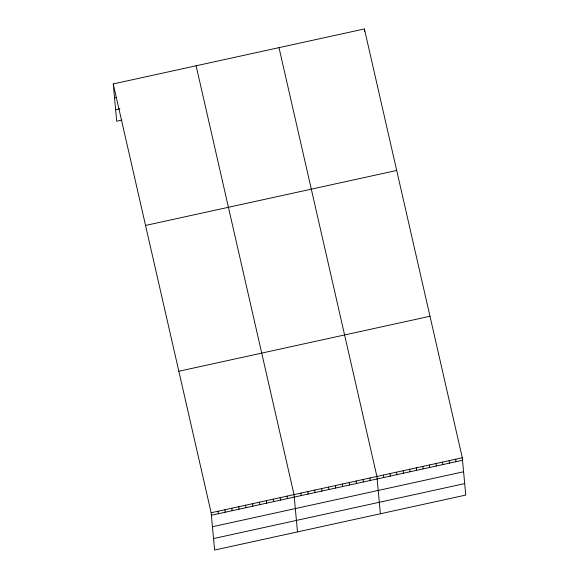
<?xml version="1.0" encoding="UTF-8"?>
<svg xmlns="http://www.w3.org/2000/svg" width="579" height="579" viewBox="0 0 579 579"><rect width="100%" height="100%" fill="white"/><g stroke="black" fill="none" stroke-linecap="round" stroke-linejoin="round"><path stroke-width="0.87" d="M113.238 83.926L364.394 28.95L462.303 457.779L465.762 495.074L214.606 550.05L211.147 512.755L113.238 83.926L116.697 121.221L121.88 120.085M114.533 97.902L116.256 97.518M115.634 109.735L119.947 108.787M145.546 225.441L396.702 170.465M178.839 371.248L429.994 316.264M211.147 512.755L462.303 457.779M211.378 515.245L462.534 460.269M212.442 526.731L463.598 471.755M213.542 538.564L464.698 483.588M278.998 47.644L376.915 476.474L380.374 513.768M196.115 65.782L294.031 494.618L297.49 531.906M455.738 459.219L455.962 461.702M449.166 460.66L449.398 463.142M442.595 462.093L442.826 464.582M436.03 463.533L436.262 466.015M429.459 464.973L429.69 467.456M422.894 466.406L423.126 468.896M416.323 467.846L416.554 470.329M409.758 469.287L409.983 471.769M364.394 28.95L364.618 31.432M403.187 470.72L403.418 473.209M396.615 472.16L396.847 474.642M390.051 473.6L390.282 476.083M383.479 475.033L383.711 477.523M370.003 477.986L370.234 480.469M363.098 479.499L363.33 481.981M356.194 481.011L356.425 483.494M349.282 482.524L349.513 485.007M342.377 484.03L342.609 486.519M335.473 485.542L335.704 488.032M328.561 487.055L328.792 489.537M321.656 488.567L321.888 491.05M314.752 490.08L314.983 492.563M307.847 491.593L308.071 494.075M300.935 493.105L301.167 495.588M287.126 496.131L287.358 498.613M280.214 497.636L280.446 500.126M273.31 499.149L273.541 501.638M266.405 500.661L266.637 503.151M259.501 502.174L259.725 504.656M252.589 503.687L252.82 506.169M245.684 505.199L245.916 507.682M238.78 506.712L239.004 509.194M231.868 508.224L232.099 510.707M224.963 509.737L225.195 512.22M218.059 511.25L218.29 513.732"/></g></svg>
